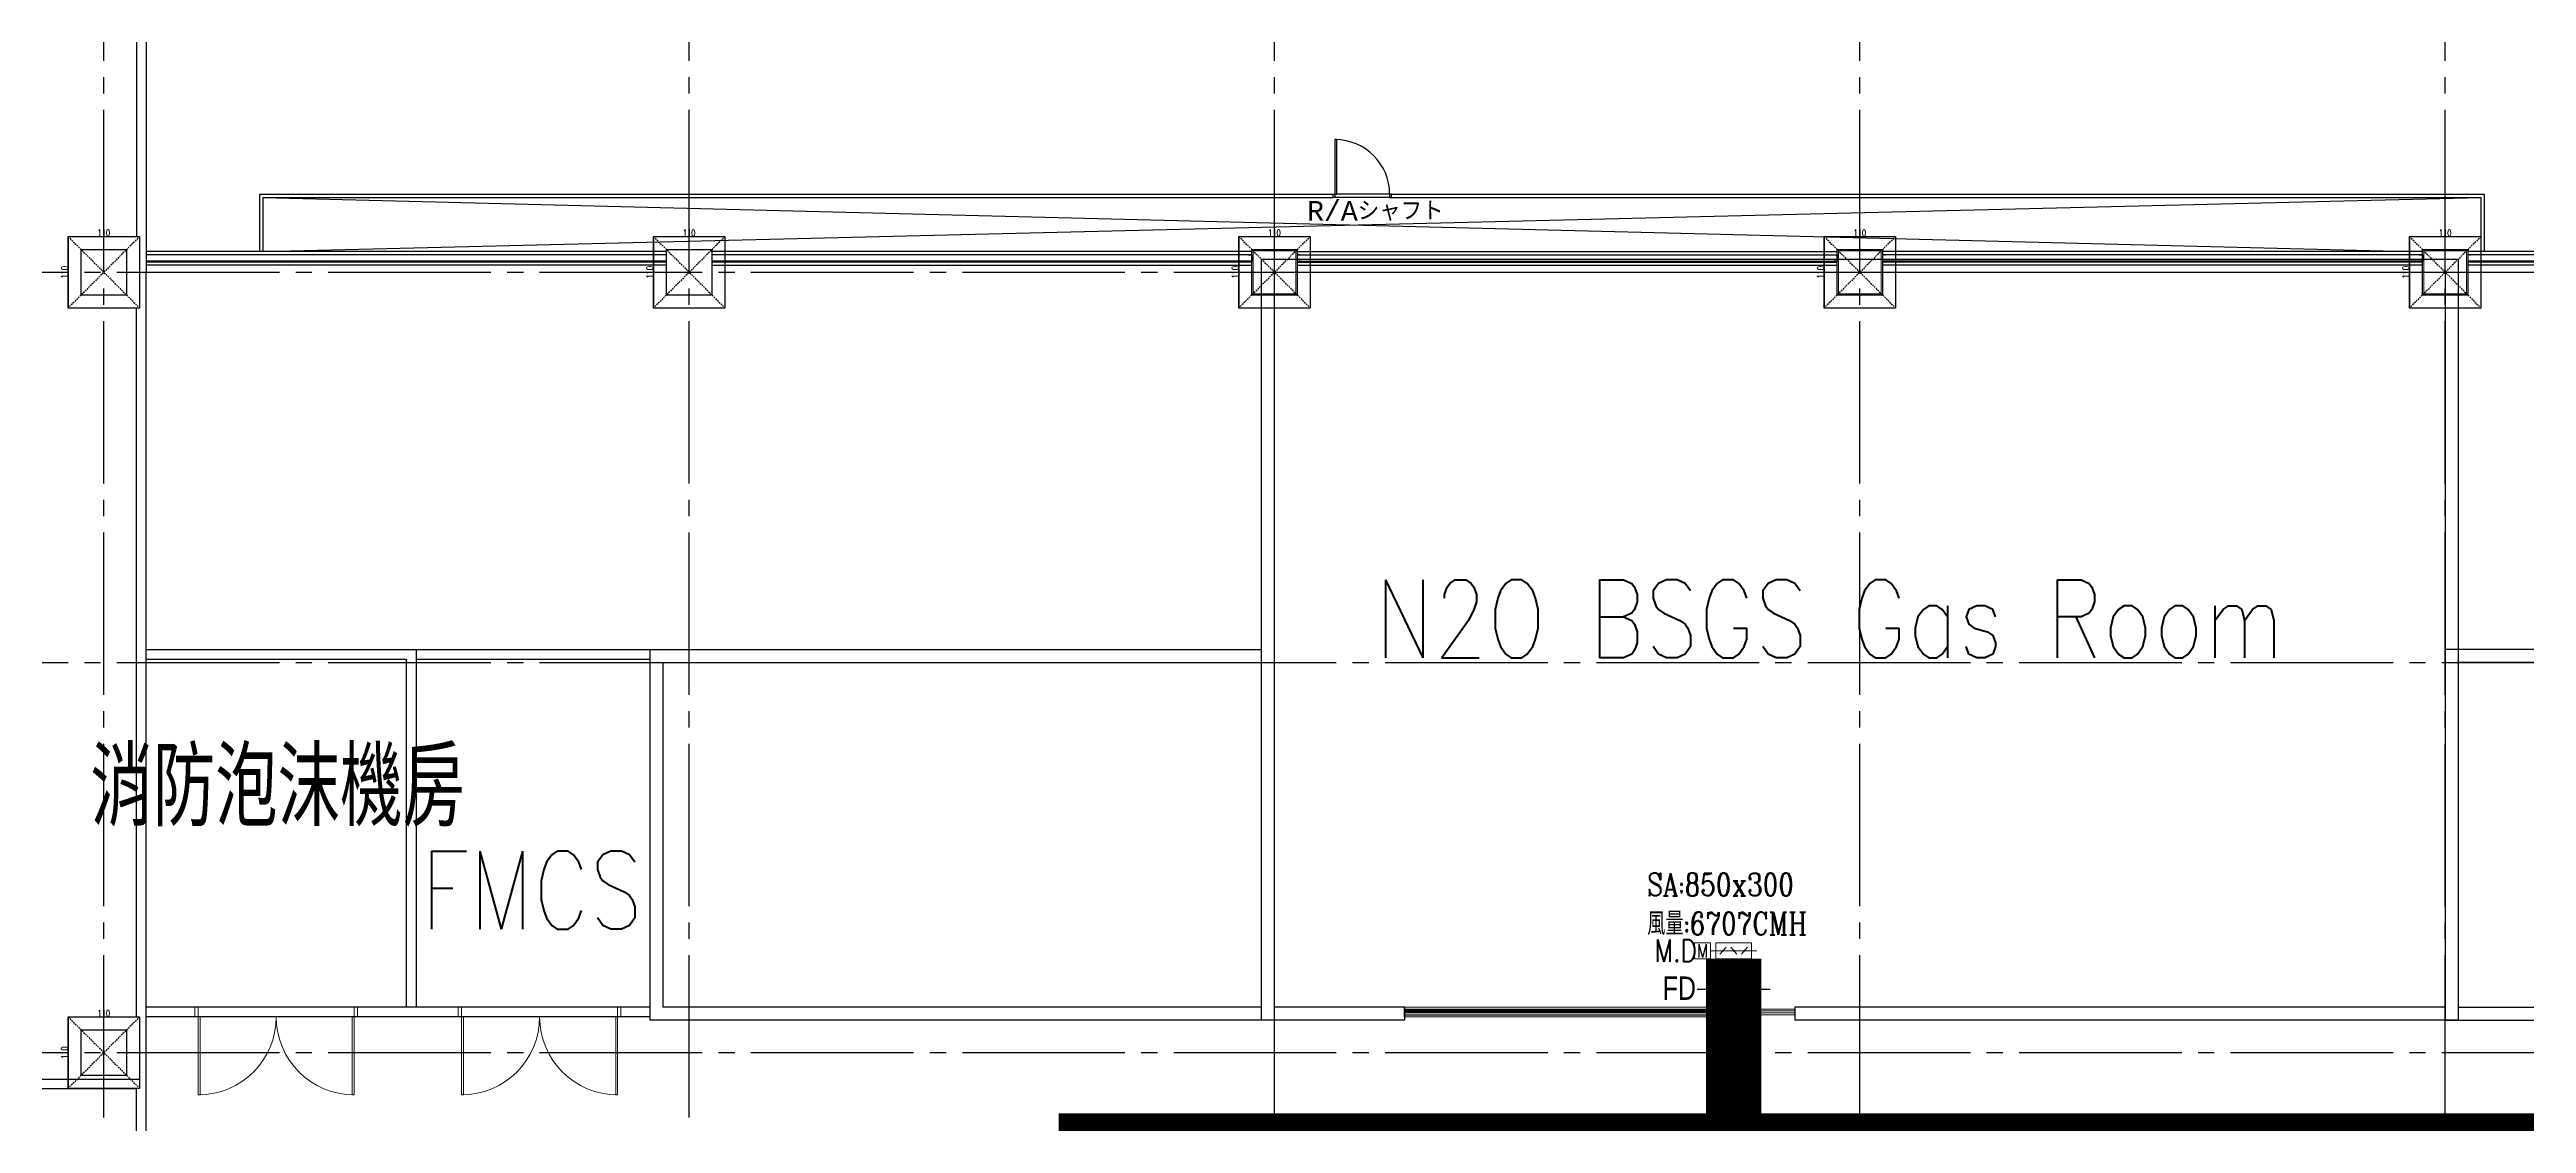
# Model space of a CAD drawing. Extents: x -18489 to 195597, y -1599 to 112111.
# Drawn here: x 1776 to 5585, y 13841 to 15492 of the extents above; entities that cross this region are included whole.
import ezdxf
from ezdxf.enums import TextEntityAlignment as Align

# ---------------------------------------------------------------- set-up
doc = ezdxf.new("R2010")
doc.units = 0
doc.header["$LTSCALE"] = 100
for name, pattern in [('X-N-FAB-L10$0$COL-CEN-LIN', [3.25, 2.5, -0.25, 0.25, -0.25]), ('X-N-FAB-L10$0$Demolished', [7.14375, 4.7625, -2.38125]), ('X-N-FAB-L10$0$HIDDEN', [0.375, 0.25, -0.125])]:
    doc.linetypes.add(name, pattern=pattern)
for name, color, linetype, lineweight in [('188K-SM-03-F10-MECH-EQ-Y2257103$0$0-AHU-SA', 5, 'Continuous', 0), ('188K-SM-03-F10-MECH-EQ-Y2257103$0$M-HVAC-CMDUCT', 7, 'Continuous', 0), ('X-N-FAB-L10$0$3', 8, 'Continuous', 9), ('X-N-FAB-L10$0$5', 8, 'Continuous', 5), ('X-N-FAB-L10$0$ARC', 8, 'Continuous', 0)]:
    doc.layers.add(name, color=color, linetype=linetype, lineweight=lineweight)
for name, color, linetype in [('188K-SM-03-F10-MECH-EQ-Y2257103$0$07.AC_2(風管)$0$AC_05_風管_TXT', 2, 'Continuous'), ('188K-SM-03-F10-MECH-EQ-Y2257103$0$07.AC_2(風管)$0$AC_05_風管_風路閥件', 7, 'Continuous'), ('188K-SM-03-F10-MECH-EQ-Y2257103$0$M-DETL-03', 3, 'Continuous'), ('188K-SM-03-F10-MECH-EQ-Y2257103$0$WALL-庫板牆', 6, 'Continuous'), ('X-N-FAB-L10$0$0-可燃氣體房', 8, 'Continuous'), ('X-N-FAB-L10$0$0-控制室', 8, 'Continuous'), ('X-N-FAB-L10$0$08', 8, 'Continuous'), ('X-N-FAB-L10$0$188K新增範圍', 8, 'Continuous'), ('X-N-FAB-L10$0$200K新增範圍', 8, 'Continuous'), ('X-N-FAB-L10$0$A-WALL-IN', 8, 'Continuous'), ('X-N-FAB-L10$0$BEAM', 8, 'Continuous'), ('X-N-FAB-L10$0$BLOCK', 8, 'Continuous'), ('X-N-FAB-L10$0$CCL', 8, 'X-N-FAB-L10$0$COL-CEN-LIN'), ('X-N-FAB-L10$0$COL', 8, 'Continuous'), ('X-N-FAB-L10$0$COL-S', 8, 'Continuous'), ('X-N-FAB-L10$0$DOOR', 8, 'Continuous'), ('X-N-FAB-L10$0$TXT-CODE', 8, 'Continuous'), ('X-N-FAB-L10$0$WALL-P', 8, 'Continuous')]:
    doc.layers.add(name, color=color, linetype=linetype)
doc.styles.add('188K-SM-03-F10-MECH-EQ-Y2257103$0$07.AC_2(風管)$0$CHINA2', font='c2.shx', dxfattribs={"width": 0.8, "bigfont": 'china2.shx'})
doc.styles.add('188K-SM-03-F10-MECH-EQ-Y2257103$0$AA-TXT', font='simplex.shx', dxfattribs={"bigfont": 'china.shx'})
doc.styles.add('188K-SM-03-F10-MECH-EQ-Y2257103$0$STDTEXT', font='complex.shx', dxfattribs={"bigfont": 'chineset.shx'})
doc.styles.add('X-N-FAB-L10$0$ATS', font='monotxt.shx', dxfattribs={"bigfont": 'BIGFONT.shx'})
doc.styles.add('X-N-FAB-L10$0$CHINA', font='simplex.shx', dxfattribs={"width": 0.75, "bigfont": 'chineset.shx'})
doc.styles.add('X-N-FAB-L10$0$DIM', font='simplex.shx', dxfattribs={"width": 0.67, "bigfont": 'chineset.shx'})
doc.dimstyles.new('X-N-FAB-L10$0$JJP_005_defpoint', dxfattribs={"dimtxt": 20, "dimasz": 0.5, "dimexe": 0.5, "dimexo": 0.5, "dimgap": 0.5, "dimtad": 1, "dimdsep": 46, "dimtxsty": 'X-N-FAB-L10$0$DIM', "dimblk": 'X-N-FAB-L10$0$_None', "dimcen": 10, "dimclrd": 256, "dimclre": 256, "dimclrt": 256, "dimadec": 0, "dimazin": 0, "dimtfac": 1, "dimtix": 1, "dimtmove": 2, "dimatfit": 3, "dimldrblk": 'X-N-FAB-L10$0$_None', "dimfxl": 0.5, "dimtolj": 1, "dimtzin": 0, "dimarcsym": 0})

# ---------------------------------------------------------------- blocks, each defined once
blk = doc.blocks.new('188K-SM-03-F10-MECH-EQ-Y2257103$0$A$Cba7f5b46')
at = {"layer": '188K-SM-03-F10-MECH-EQ-Y2257103$0$M-HVAC-CMDUCT', "color": 3}
for p, q in [((-2.6, 0.05), (2.6, 0.05)), ((-2.6, 0.05), (-2.6, -0.85)), ((2, 0.95), (-2, 0.95)), ((-2, 0.95), (-2, -0.85)), ((-0.86, 0.45), (-1.54, -0.35)), ((0.34, -0.35), (-0.34, 0.45)), ((1.54, 0.45), (0.86, -0.35)), ((2, -0.85), (2, 0.95)), ((-2, -0.85), (2, -0.85))]:
    blk.add_line(p, q, dxfattribs=at)
blk.add_lwpolyline([(-4.4, 0.95), (-2.6, 0.95), (-2.6, -0.85), (-4.4, -0.85)], close=True, dxfattribs=at)
for points in [[(-1.2, 0.1, 1), (-1.2, 0, 1)], [(0, 0.1, 1), (0, 0, 1)], [(1.2, 0.1, 1), (1.2, 0, 1)]]:
    blk.add_lwpolyline(points, format="xyb", close=True, dxfattribs=at)
at = {"layer": '188K-SM-03-F10-MECH-EQ-Y2257103$0$M-HVAC-CMDUCT', "color": 3, "style": '188K-SM-03-F10-MECH-EQ-Y2257103$0$AA-TXT', "width": 0.8}
for s, height, p in [('M.D', 2.5, (-6.5, 0.05)), ('M', 1.5, (-3.5, 0.05))]:
    blk.add_text(s, height=height, dxfattribs=at).set_placement(p, align=Align.MIDDLE_CENTER)
blk = doc.blocks.new('188K-SM-03-F10-MECH-EQ-Y2257103$0$07.AC_2(風管)$0$AC_FD_防火風門')
at = {"color": 2}
for p, q in [((0, 75.4), (0, 18.9)), ((-18.9, 50.3), (-18.9, -50.3)), ((0, 18.9), (-18.9, 0)), ((18.9, 0), (0, 18.9)), ((18.9, 50.3), (18.9, -50.3)), ((-18.9, 0), (0, -18.9)), ((0, -18.9), (18.9, 0)), ((0, -18.9), (0, -75.4))]:
    blk.add_line(p, q, dxfattribs=at)
blk.add_solid([(0, 18.9), (-18.9, 0), (18.9, 0), (0, -18.9)], dxfattribs=at)
blk = doc.blocks.new('188K-SM-03-F10-MECH-EQ-Y2257103')
at = {"layer": '188K-SM-03-F10-MECH-EQ-Y2257103$0$0-AHU-SA'}
for points, const_width in [([(18342.7, 14999.2), (18342.7, 13716.7), (3328.2, 13716.7)], 280), ([(4366.1, 13706), (4366.1, 14094.3)], 85)]:
    blk.add_lwpolyline(points, dxfattribs=dict(at, const_width=const_width))
at = {"layer": '188K-SM-03-F10-MECH-EQ-Y2257103$0$07.AC_2(風管)$0$AC_05_風管_風路閥件', "xscale": 0.7426000859316879, "yscale": 0.7426000859316879, "zscale": 0.7426000859316879, "rotation": 90}
blk.add_blockref('188K-SM-03-F10-MECH-EQ-Y2257103$0$07.AC_2(風管)$0$AC_FD_防火風門', (4366.1, 14047.4), dxfattribs=at)
at = {"layer": '188K-SM-03-F10-MECH-EQ-Y2257103$0$WALL-庫板牆', "xscale": 13.75, "yscale": 13.75, "zscale": 13.75}
blk.add_blockref('188K-SM-03-F10-MECH-EQ-Y2257103$0$A$Cba7f5b46', (4366.1, 14106), dxfattribs=at)
at = {"layer": '188K-SM-03-F10-MECH-EQ-Y2257103$0$07.AC_2(風管)$0$AC_05_風管_TXT', "style": '188K-SM-03-F10-MECH-EQ-Y2257103$0$07.AC_2(風管)$0$CHINA2', "width": 0.8}
blk.add_text('FD', height=36, dxfattribs=at).set_placement((4256.7, 14049.1, 0), align=Align.MIDDLE_LEFT)
at = {"layer": '188K-SM-03-F10-MECH-EQ-Y2257103$0$M-DETL-03', "color": 1, "style": '188K-SM-03-F10-MECH-EQ-Y2257103$0$STDTEXT', "width": 0.8}
for s, p in [('SA:850x300', (4233, 14190.9)), ('風量:6707CMH', (4233, 14130.9))]:
    blk.add_text(s, height=35, dxfattribs=at).set_placement(p)
blk = doc.blocks.new('*D2397')
at = {"layer": 'DefPoints', "lineweight": -2, "transparency": 16777216}
blk.add_line((0, 0), (110, 0), dxfattribs=at)
at = {"layer": 'DefPoints', "color": 0, "transparency": 16777216}
for p in [(0, 0), (110, 0), (110, 0)]:
    blk.add_point(p, dxfattribs=at)
at = {"layer": 'DefPoints', "transparency": 16777216, "insert": (55, 5.5), "char_height": 10, "attachment_point": 5, "style": 'X-N-FAB-L10$0$DIM'}
blk.add_mtext('\\A1;110', dxfattribs=at)
blk = doc.blocks.new('X-N-FAB-L10$0$_None')
blk = doc.blocks.new('*D2398')
at = {"layer": 'DefPoints', "lineweight": -2, "transparency": 16777216}
blk.add_line((0, 0), (0, -110), dxfattribs=at)
at = {"layer": 'DefPoints', "color": 0, "transparency": 16777216}
for p in [(0, 0), (0, -110), (0, -110)]:
    blk.add_point(p, dxfattribs=at)
at = {"layer": 'DefPoints', "transparency": 16777216, "insert": (-5.5, -55), "char_height": 10, "attachment_point": 5, "rotation": 90, "style": 'X-N-FAB-L10$0$DIM'}
blk.add_mtext('\\A1;110', dxfattribs=at)
blk = doc.blocks.new('X-N-FAB-L10$0$A$Cf42b12f3')
at = {"layer": 'X-N-FAB-L10$0$DOOR', "lineweight": 0}
for p, q in [((0, 120), (0, 135)), ((0, 135), (5, 135)), ((5, 120), (0, 120)), ((5, 135), (5, 120)), ((5, 0), (5, 120)), ((5, 120), (8, 120)), ((8, 120), (8, 0)), ((242, 120), (242, 0)), ((245, 120), (242, 120)), ((250, 135), (245, 135)), ((245, 135), (245, 120)), ((245, 0), (245, 120)), ((245, 120), (250, 120)), ((250, 120), (250, 135)), ((8, 0), (5, 0)), ((242, 0), (245, 0))]:
    blk.add_line(p, q, dxfattribs=at)
for centre, start, end in [((5, 120), 270, 0), ((245, 120), 180, 270)]:
    blk.add_arc(centre, 120, start, end, dxfattribs=at)
blk = doc.blocks.new('X-N-FAB-L10$0$萬用門(22改)-REVISED[26]_1')
at = {"layer": 'X-N-FAB-L10$0$DOOR', "color": 4, "lineweight": 0}
for p, q in [((1368.5, 6015), (1368.5, 6020)), ((1368.5, 6020), (1383.5, 6020)), ((1383.5, 6020), (1383.5, 6015)), ((1383.5, 6015), (1368.5, 6015)), ((1383.5, 6015), (1528.5, 6015)), ((1383.5, 6012), (1383.5, 6015)), ((1528.5, 6012), (1383.5, 6012)), ((1528.5, 6015), (1528.5, 6012)), ((1368.5, 5720), (1368.5, 5725)), ((1368.5, 5725), (1383.5, 5725)), ((1383.5, 5720), (1368.5, 5720)), ((1383.5, 5728), (1528.5, 5728)), ((1383.5, 5725), (1383.5, 5728)), ((1528.5, 5725), (1383.5, 5725)), ((1383.5, 5725), (1383.5, 5720)), ((1528.5, 5728), (1528.5, 5725))]:
    blk.add_line(p, q, dxfattribs=at)
for centre, start, end in [((1383.5, 6015), 270, 0), ((1383.5, 5725), 0, 90)]:
    blk.add_arc(centre, 145, start, end, dxfattribs=at)
blk = doc.blocks.new('X-N-FAB-L10$0$A$C59bd90fa')
at = {"layer": 'X-N-FAB-L10$0$3'}
for p, q in [((-785.8, 136.4), (-785.6, 136.6)), ((-778.8, 129.4), (-785.8, 136.4)), ((-785.6, 136.6), (-778.8, 129.8)), ((-779.4, 127), (-778.6, 127.7)), ((-779.1, 130.5), (-778.1, 131.5)), ((-778.6, 130), (-779.1, 130.5)), ((-778.8, 129.8), (-778.6, 130)), ((-778.4, 129.8), (-778.8, 129.4)), ((-778.7, 127.8), (-777.7, 128.8)), ((-778.6, 127.7), (-778.7, 127.8)), ((-778.3, 129.7), (-778.4, 129.8)), ((-778.4, 129.4), (-778, 129.7)), ((-777.7, 128.8), (-778.4, 129.4)), ((-778.1, 129.8), (-778.3, 129.7)), ((-778.1, 131.5), (-777.6, 131)), ((-778, 129.7), (-778.1, 129.8)), ((-777.6, 131), (-774.7, 133.9)), ((-774.5, 133.7), (-777.4, 130.8)), ((-777.4, 130.8), (-777.3, 130.7)), ((-777.3, 130.7), (-777.4, 130.6)), ((-777.4, 130.6), (-777.3, 130.5)), ((-777.3, 130.5), (-777, 130.8)), ((-777, 130.8), (-776.4, 130.2)), ((-776.4, 130.2), (-776.3, 130.3)), ((-776.3, 130.3), (-776.1, 130.3)), ((-776.1, 130.3), (-775.1, 131.3)), ((-775.1, 131.3), (-774.9, 131.2)), ((-774.9, 131.2), (-767.9, 138.3)), ((-774.2, 128.2), (-774.9, 127.4)), ((-774.7, 133.9), (-774.5, 133.7)), ((-773.1, 129.4), (-774.2, 128.4)), ((-774.2, 128.4), (-774.2, 128.2)), ((-769, 133.7), (-773.2, 129.5)), ((-773.2, 129.5), (-773.1, 129.4)), ((-767.7, 124.8), (-767.3, 125.2)), ((-795, 96.7), (-786.8, 104.8)), ((-784.5, 102.5), (-792.6, 94.3))]:
    blk.add_line(p, q, dxfattribs=at)
at = {"layer": 'X-N-FAB-L10$0$3', "lineweight": 5}
for p, q in [((-777.4, 115.1), (-781, 111.5)), ((-779, 127.4), (-778.8, 127.1)), ((-777.6, 131), (-778.6, 130)), ((-778.6, 127.7), (-778.1, 127.2)), ((-778.4, 129.8), (-777.4, 130.8)), ((-777.4, 130.6), (-778.1, 129.8)), ((-777.3, 130.5), (-778, 129.7)), ((-776.4, 130.2), (-777.7, 128.8)), ((-777.1, 115.1), (-777.4, 115.1)), ((-775.8, 116.4), (-777.1, 115.1)), ((-777.1, 115.1), (-775.6, 113.7)), ((-774.2, 128.2), (-776.3, 130.3)), ((-774.2, 128.4), (-776.1, 130.3)), ((-775.7, 116.4), (-775.8, 116.4)), ((-774.3, 115), (-775.7, 116.4)), ((-761.8, 129.9), (-775.4, 116.2)), ((-774.9, 131.2), (-767.9, 138.3)), ((-773.2, 129.5), (-774.9, 131.2)), ((-774.3, 115), (-772.9, 113.6)), ((-773.2, 129.5), (-766.2, 136.5)), ((-759.4, 127.5), (-773.1, 113.8)), ((-767.3, 125.2), (-762.5, 130)), ((-761.3, 133.3), (-764.5, 136.5)), ((-764.1, 122), (-759.3, 126.8)), ((-759.6, 135), (-762.9, 138.3)), ((-762.4, 130.7), (-762.8, 130.3)), ((-762.8, 130.3), (-762.1, 129.6)), ((-762, 130.4), (-762.4, 130.7)), ((-761.5, 130.9), (-762.2, 130.3)), ((-762.2, 130.3), (-760.6, 128.7)), ((-760.5, 132.2), (-762.1, 130.5)), ((-761.6, 133.1), (-759.4, 135.3)), ((-761.2, 132.6), (-761.6, 133.1)), ((-761.5, 130.9), (-760, 129.3)), ((-761.3, 130.7), (-760.5, 131.6)), ((-758.9, 134.9), (-761.2, 132.6)), ((-761, 132.8), (-760.4, 132.2)), ((-759, 127.1), (-760.6, 128.7)), ((-758.4, 127.8), (-760, 129.3)), ((-759, 126.5), (-759.7, 127.2)), ((-759.4, 135.3), (-758.9, 134.9)), ((-759.1, 134.7), (-758.5, 134.1)), ((-758.4, 127.8), (-759, 127.1)), ((-758.6, 126.9), (-759, 126.5)), ((-758.9, 127.3), (-758.6, 126.9)), ((-757.1, 128.8), (-758.8, 127.2)), ((-758.6, 128), (-757.7, 128.8)), ((-756.8, 135.9), (-758.5, 134.2)), ((-756.8, 135.9), (-758.5, 134.2)), ((-756.5, 128.3), (-757.1, 128.9)), ((-756.6, 136.6), (-757, 136.1)), ((-757, 136.1), (-755.1, 134.2)), ((-754.4, 130.4), (-756.7, 128.1)), ((-756.7, 128.1), (-756.2, 127.7)), ((-756.6, 136.6), (-754.7, 134.6)), ((-756.2, 127.7), (-754, 129.9)), ((-756, 136.2), (-756.1, 136.1)), ((-756, 136.2), (-754.5, 134.8)), ((-756, 127.9), (-755.8, 127.8)), ((-755.8, 127.8), (-754.1, 129.5)), ((-755.1, 127.6), (-755.6, 128.1)), ((-754.5, 136.6), (-755.4, 135.7)), ((-754.6, 130.2), (-755.2, 130.8)), ((-753.2, 132.3), (-755.1, 134.2)), ((-753.4, 132.5), (-755.1, 130.8)), ((-753.4, 132.5), (-755.1, 130.8)), ((-753.9, 128.8), (-755.1, 127.6)), ((-755.1, 127.6), (-754.6, 127.7)), ((-752.7, 132.7), (-754.7, 134.6)), ((-754.6, 127.7), (-754, 128.3)), ((-753.6, 135.7), (-754.5, 136.6)), ((-753.1, 133.3), (-754.5, 134.8)), ((-754, 129.9), (-754.4, 130.4)), ((-753.9, 128.8), (-754.4, 129.3)), ((-754.1, 129.5), (-754.3, 129.7)), ((-754, 128.3), (-753.9, 128.8)), ((-753.6, 135.7), (-752.7, 134.8)), ((-752.7, 134.8), (-753.6, 133.9)), ((-753.1, 133.3), (-753.2, 133.2)), ((-752.7, 132.7), (-753.2, 132.3)), ((-801.7, 90.3), (-804.4, 87.6)), ((-801.7, 90.3), (-800.4, 88.9)), ((-799, 87.6), (-801.7, 84.9)), ((-794.9, 96.7), (-801.6, 90.1)), ((-799, 87.6), (-800.4, 88.9)), ((-792.6, 94.3), (-799.2, 87.7)), ((-786.8, 104.8), (-781.5, 110.2)), ((-784.5, 102.5), (-779.1, 107.8)), ((-780.9, 111.4), (-781.8, 110.5)), ((-780.3, 109), (-781.8, 110.5)), ((-779.4, 109.9), (-781, 111.5)), ((-780.3, 109), (-778.8, 107.5)), ((-779.4, 109.9), (-777.8, 108.3)), ((-777.9, 108.4), (-778.8, 107.5)), ((-774.2, 111.9), (-777.8, 108.3)), ((-774.2, 112.2), (-775.6, 113.7)), ((-772.9, 113.5), (-774.2, 112.2)), ((-774.2, 112.2), (-774.2, 111.9)), ((-772.9, 113.6), (-772.9, 113.5))]:
    blk.add_line(p, q, dxfattribs=at)
at = {"layer": 'X-N-FAB-L10$0$3'}
blk.add_lwpolyline([(-742.9, 146.9), (-833.2, 146.9), (-833.2, 46.9), (-742.9, 46.9)], close=True, dxfattribs=at)
for centre, radius, start, end in [((-775.8, 113.5), 14, 94.5852, 218.1345), ((-775.8, 113.5), 14, 231.8655, 35.5101), ((-775.8, 113.5), 14, 86.3473, 104.7808), ((-775.8, 113.5), 14, 54.4899, 94.5852), ((-757.8, 131.5), 11.4, 168.6562, 213.3738), ((-757.8, 131.5), 11.4, 236.6262, 137.4703), ((-803.1, 86.2), 13.2, 52.2466, 37.7534)]:
    blk.add_arc(centre, radius, start, end, dxfattribs=at)
at = {"layer": 'X-N-FAB-L10$0$3', "lineweight": 5}
for centre, radius, start, end in [((-775.9, 113.4), 4.03, 69.4946, 190.3151), ((-775.9, 113.4), 3.78, 71.1903, 187.7154), ((-775.8, 113.5), 14, 86.3473, 104.7808), ((-775.9, 113.4), 4.03, 259.6849, 20.5054), ((-775.9, 113.4), 3.78, 262.2846, 18.8097), ((-765.4, 135.8), 3.51, 45, 135), ((-775.8, 113.5), 14, 51.8655, 54.4899), ((-765.4, 135.7), 1.19, 45, 135), ((-757.8, 131.5), 2.67, 45, 225), ((-757.8, 131.5), 2.74, 45, 179.9004), ((-757.8, 131.5), 2.67, 225, 45), ((-757.8, 131.5), 2.74, 270.0996, 45), ((-803.1, 86.2), 3.66, 76.3659, 225), ((-803.1, 86.2), 3.66, 225, 13.6341), ((-803.1, 86.2), 2.39, 97.8534, 225), ((-803.1, 86.2), 2.25, 102.7358, 225), ((-803.1, 86.2), 1.9, 135, 225), ((-803.1, 86.2), 2.39, 225, 352.1466), ((-803.1, 86.2), 2.25, 225, 347.2642), ((-803.1, 86.2), 1.9, 225, 315)]:
    blk.add_arc(centre, radius, start, end, dxfattribs=at)
at = {"layer": 'X-N-FAB-L10$0$3', "linetype": 'X-N-FAB-L10$0$Demolished', "lineweight": 5}
blk.add_arc((-765.4, 135.8), 3.51, 103.9102, 135, dxfattribs=at)
at = {"layer": 'X-N-FAB-L10$0$5'}
for p, q in [((800, 2467), (200, 2467)), ((800, 2464), (200, 2464)), ((800, 2461), (200, 2461)), ((800, 2458), (200, 2458))]:
    blk.add_line(p, q, dxfattribs=at)
at = {"layer": 'X-N-FAB-L10$0$WALL-P'}
for p, q in [((200, 2470), (200, 2450)), ((800, 2470), (800, 2450)), ((-1735, 1835), (-1735, 35)), ((-660, 1835), (-1735, 1835)), ((0, 35), (0, 635)), ((20, 15), (20, 635)), ((-1755, 15), (20, 15)), ((-1735, 35), (0, 35))]:
    blk.add_line(p, q, dxfattribs=at)
for points in [[(200, 2450), (-20, 2450), (-20, 3620), (1820, 3620), (1820, 2450), (800, 2450)], [(200, 2470), (0, 2470), (0, 3600), (1800, 3600), (1800, 2470), (800, 2470)], [(-660, 1835), (-660, 635), (20, 635), (20, 1855), (-1755, 1855), (-1755, 15)]]:
    blk.add_lwpolyline(points, dxfattribs=at)
blk.add_lwpolyline([(-640, 1835), (-640, 655), (0, 655), (0, 1835)], close=True, dxfattribs=at)
at = {"layer": 'X-N-FAB-L10$0$0-可燃氣體房', "xscale": -1, "rotation": 270}
blk.add_blockref('X-N-FAB-L10$0$萬用門(22改)-REVISED[26]_1', (-7077.5, 462.7), dxfattribs=at)
at = {"layer": 'X-N-FAB-L10$0$0-控制室', "ltscale": 80, "xscale": -1, "rotation": 270}
blk.add_blockref('X-N-FAB-L10$0$萬用門(22改)-REVISED[26]_1', (-6170, 466.5), dxfattribs=at)
blk = doc.blocks.new('X-N-FAB-L10$0$A$C969652c4')
at = {"layer": 'X-N-FAB-L10$0$A-WALL-IN'}
for points in [[(1735, 2625), (795, 2625), (795, 3195), (1735, 3195)], [(1735, 2645), (815, 2645), (815, 3175), (1735, 3175)]]:
    blk.add_lwpolyline(points, dxfattribs=at)
for points in [[(3555, 2625), (5355, 2625), (5355, 3195), (3555, 3195)], [(3575, 2645), (5335, 2645), (5335, 3175), (3575, 3175)]]:
    blk.add_lwpolyline(points, close=True, dxfattribs=at)
at = {"layer": 'X-N-FAB-L10$0$DOOR', "lineweight": 0}
for p, q in [((2454.2, 2641.5), (1954.2, 2641.5)), ((2454.2, 2640), (1954.2, 2640)), ((2454.2, 2638.2), (1954.2, 2638.2)), ((2454.2, 2636.8), (1954.2, 2636.8)), ((2454.2, 2632.8), (1954.2, 2632.8))]:
    blk.add_line(p, q, dxfattribs=at)
blk.add_lwpolyline([(1954.2, 2645), (2454.2, 2645), (2454.2, 2630), (1954.2, 2630)], close=True, dxfattribs=at)
at = {"layer": 'X-N-FAB-L10$0$200K新增範圍'}
for name, p in [('X-N-FAB-L10$0$A$C59bd90fa', (1755, 175)), ('X-N-FAB-L10$0$A$Cf42b12f3', (95, 2510)), ('X-N-FAB-L10$0$A$Cf42b12f3', (500, 2510))]:
    blk.add_blockref(name, p, dxfattribs=at)
blk = doc.blocks.new('*D2803')
at = {"layer": 'DefPoints', "lineweight": -2, "transparency": 16777216}
blk.add_line((1805, 15205), (1915, 15205), dxfattribs=at)
at = {"layer": 'DefPoints', "color": 0, "transparency": 16777216}
for p in [(1805, 15205), (1915, 15205), (1915, 15205)]:
    blk.add_point(p, dxfattribs=at)
at = {"layer": 'DefPoints', "transparency": 16777216, "insert": (1860, 15210.5), "char_height": 10, "attachment_point": 5, "style": 'X-N-FAB-L10$0$DIM'}
blk.add_mtext('\\A1;110', dxfattribs=at)
blk = doc.blocks.new('*D2804')
at = {"layer": 'DefPoints', "lineweight": -2, "transparency": 16777216}
blk.add_line((1805, 15205), (1805, 15095), dxfattribs=at)
at = {"layer": 'DefPoints', "color": 0, "transparency": 16777216}
for p in [(1805, 15205), (1805, 15095), (1805, 15095)]:
    blk.add_point(p, dxfattribs=at)
at = {"layer": 'DefPoints', "transparency": 16777216, "insert": (1799.5, 15150), "char_height": 10, "attachment_point": 5, "rotation": 90, "style": 'X-N-FAB-L10$0$DIM'}
blk.add_mtext('\\A1;110', dxfattribs=at)
blk = doc.blocks.new('*D2809')
at = {"layer": 'DefPoints', "lineweight": -2, "transparency": 16777216}
blk.add_line((2705, 15205), (2815, 15205), dxfattribs=at)
at = {"layer": 'DefPoints', "color": 0, "transparency": 16777216}
for p in [(2705, 15205), (2815, 15205), (2815, 15205)]:
    blk.add_point(p, dxfattribs=at)
at = {"layer": 'DefPoints', "transparency": 16777216, "insert": (2760, 15210.5), "char_height": 10, "attachment_point": 5, "style": 'X-N-FAB-L10$0$DIM'}
blk.add_mtext('\\A1;110', dxfattribs=at)
blk = doc.blocks.new('*D2810')
at = {"layer": 'DefPoints', "lineweight": -2, "transparency": 16777216}
blk.add_line((2705, 15205), (2705, 15095), dxfattribs=at)
at = {"layer": 'DefPoints', "color": 0, "transparency": 16777216}
for p in [(2705, 15205), (2705, 15095), (2705, 15095)]:
    blk.add_point(p, dxfattribs=at)
at = {"layer": 'DefPoints', "transparency": 16777216, "insert": (2699.5, 15150), "char_height": 10, "attachment_point": 5, "rotation": 90, "style": 'X-N-FAB-L10$0$DIM'}
blk.add_mtext('\\A1;110', dxfattribs=at)
blk = doc.blocks.new('*D2811')
at = {"layer": 'DefPoints', "lineweight": -2, "transparency": 16777216}
blk.add_line((3605, 15205), (3715, 15205), dxfattribs=at)
at = {"layer": 'DefPoints', "color": 0, "transparency": 16777216}
for p in [(3605, 15205), (3715, 15205), (3715, 15205)]:
    blk.add_point(p, dxfattribs=at)
at = {"layer": 'DefPoints', "transparency": 16777216, "insert": (3660, 15210.5), "char_height": 10, "attachment_point": 5, "style": 'X-N-FAB-L10$0$DIM'}
blk.add_mtext('\\A1;110', dxfattribs=at)
blk = doc.blocks.new('*D2812')
at = {"layer": 'DefPoints', "lineweight": -2, "transparency": 16777216}
blk.add_line((3605, 15205), (3605, 15095), dxfattribs=at)
at = {"layer": 'DefPoints', "color": 0, "transparency": 16777216}
for p in [(3605, 15205), (3605, 15095), (3605, 15095)]:
    blk.add_point(p, dxfattribs=at)
at = {"layer": 'DefPoints', "transparency": 16777216, "insert": (3599.5, 15150), "char_height": 10, "attachment_point": 5, "rotation": 90, "style": 'X-N-FAB-L10$0$DIM'}
blk.add_mtext('\\A1;110', dxfattribs=at)
blk = doc.blocks.new('*U2396')
at = {"layer": 'DefPoints', "linetype": 'X-N-FAB-L10$0$HIDDEN', "ltscale": 0.1}
for p, q in [((110, 0), (0, -110)), ((0, 0), (110, -110))]:
    blk.add_line(p, q, dxfattribs=at)
at = {"layer": 'X-N-FAB-L10$0$COL', "ltscale": 0.1}
blk.add_lwpolyline([(0, 0), (110, 0), (110, -110), (0, -110)], close=True, dxfattribs=at)
at = {"layer": 'DefPoints'}
dim = blk.add_linear_dim(base=(0, -110), p1=(0, 0), p2=(0, -110), angle=90, dimstyle='X-N-FAB-L10$0$JJP_005_defpoint', override={"dimtxt": 10}, dxfattribs=at)
dim.commit()
dim.dimension.update_dxf_attribs({"geometry": '*D2398', "text_midpoint": (-5.5, -55)})
dim = blk.add_linear_dim(base=(110, 0), p1=(0, 0), p2=(110, 0), dimstyle='X-N-FAB-L10$0$JJP_005_defpoint', override={"dimtxt": 10}, dxfattribs=at)
dim.commit()
dim.dimension.update_dxf_attribs({"geometry": '*D2397', "text_midpoint": (55, 5.5)})
blk = doc.blocks.new('X-N-FAB-L10$0$A$C467ba2ca')
at = {"layer": 'X-N-FAB-L10$0$CCL'}
for p, q in [((-25150, 0), (-25150, 9160)), ((-24250, 0), (-24250, 9160)), ((-23350, 0), (-23350, 9160)), ((-22450, 0), (-22450, 9160)), ((-21550, 0), (-21550, 9160)), ((-27730, 4550), (360, 4550)), ((-27730, 3950), (360, 3950)), ((-27730, 3350), (360, 3350))]:
    blk.add_line(p, q, dxfattribs=at)
at = {"layer": 'X-N-FAB-L10$0$COL-S'}
for points in [[(-25185, 4585), (-25115, 4585), (-25115, 4515), (-25185, 4515)], [(-24285, 4585), (-24215, 4585), (-24215, 4515), (-24285, 4515)], [(-23385, 4585), (-23315, 4585), (-23315, 4515), (-23385, 4515)], [(-22485, 4585), (-22415, 4585), (-22415, 4515), (-22485, 4515)], [(-21585, 4585), (-21515, 4585), (-21515, 4515), (-21585, 4515)], [(-25185, 3385), (-25115, 3385), (-25115, 3315), (-25185, 3315)]]:
    blk.add_lwpolyline(points, close=True, dxfattribs=at)
at = {"layer": 'X-N-FAB-L10$0$BEAM'}
for p in [(-25205, 4605), (-24305, 4605), (-23405, 4605), (-22505, 4605), (-21605, 4605), (-25205, 3405)]:
    blk.add_blockref('*U2396', p, dxfattribs=at)
blk = doc.blocks.new('X-N-FAB-L10')
at = {"layer": 'DefPoints', "color": 8, "linetype": 'X-N-FAB-L10$0$HIDDEN', "ltscale": 0.1}
for p, q in [((1915, 15205), (1805, 15095)), ((1805, 15205), (1915, 15095)), ((2815, 15205), (2705, 15095)), ((2705, 15205), (2815, 15095)), ((3715, 15205), (3605, 15095)), ((3605, 15205), (3715, 15095))]:
    blk.add_line(p, q, dxfattribs=at)
at = {"layer": 'X-N-FAB-L10$0$08'}
for p, q in [((2100, 15270), (3750, 15270)), ((2100, 15182), (2100, 15270)), ((2100, 15270), (2100, 15270)), ((2105, 15265), (3750, 15265)), ((2105, 15182), (5515, 15265)), ((2105, 15265), (5405, 15182)), ((2105, 15182), (2105, 15265)), ((3840, 15270), (5520, 15270)), ((3840, 15265), (5515, 15265)), ((5515, 15265), (5515, 15182)), ((5520, 15270), (5520, 15182))]:
    blk.add_line(p, q, dxfattribs=at)
for points in [[(3753, 15270), (3756, 15270), (3756, 15353.946), (3753, 15353.946)], [(3753, 15265), (3750, 15265), (3750, 15270), (3753, 15270)], [(3840, 15270), (3837, 15270), (3837, 15265), (3840, 15265)]]:
    blk.add_lwpolyline(points, close=True, dxfattribs=at)
for points in [[(3837, 15265), (3753, 15265)], [(3837, 15270), (3756, 15270)]]:
    blk.add_lwpolyline(points, dxfattribs=at)
blk.add_arc((3753, 15270), 84, 0, 90, dxfattribs=at)
at = {"layer": 'X-N-FAB-L10$0$188K新增範圍', "color": 8}
for p, q in [((2340, 14570), (2700, 14570)), ((2340, 14555), (2700, 14555)), ((2700, 14020), (1925, 14020)), ((2700, 14005), (1925, 14005))]:
    blk.add_line(p, q, dxfattribs=at)
at = {"layer": 'X-N-FAB-L10$0$A-WALL-IN', "color": 8}
for p, q in [((1925, 14570), (2340, 14570)), ((1925, 14555), (2325, 14555)), ((2325, 14555), (2325, 14020)), ((2340, 14570), (2340, 14020))]:
    blk.add_line(p, q, dxfattribs=at)
at = {"layer": 'X-N-FAB-L10$0$ARC'}
for points in [[(3605, 15095), (3715, 15095), (3715, 15205), (3605, 15205)], [(4505, 15095), (4615, 15095), (4615, 15205), (4505, 15205)], [(5405, 15095), (5515, 15095), (5515, 15205), (5405, 15205)], [(3625, 15115), (3625, 15185), (3695, 15185), (3695, 15115)], [(3627, 15117), (3627, 15183), (3693, 15183), (3693, 15117)], [(4525, 15115), (4525, 15185), (4595, 15185), (4595, 15115)], [(4527, 15117), (4527, 15183), (4593, 15183), (4593, 15117)], [(5425, 15115), (5425, 15185), (5495, 15185), (5495, 15115)], [(5427, 15117), (5427, 15183), (5493, 15183), (5493, 15117)]]:
    blk.add_lwpolyline(points, close=True, dxfattribs=at)
at = {"layer": 'X-N-FAB-L10$0$COL', "color": 8, "ltscale": 0.1}
for points in [[(1805, 15205), (1915, 15205), (1915, 15095), (1805, 15095)], [(2705, 15205), (2815, 15205), (2815, 15095), (2705, 15095)], [(3605, 15205), (3715, 15205), (3715, 15095), (3605, 15095)]]:
    blk.add_lwpolyline(points, close=True, dxfattribs=at)
at = {"layer": 'X-N-FAB-L10$0$COL-S', "color": 8}
for p, q in [((1825, 15185), (1895, 15185)), ((1825, 15115), (1825, 15185)), ((1895, 15185), (1895, 15115)), ((2725, 15185), (2795, 15185)), ((2725, 15115), (2725, 15185)), ((2795, 15185), (2795, 15115)), ((3625, 15185), (3695, 15185)), ((3625, 15115), (3625, 15185)), ((3695, 15185), (3695, 15115)), ((1895, 15115), (1825, 15115)), ((2795, 15115), (2725, 15115)), ((3695, 15115), (3625, 15115))]:
    blk.add_line(p, q, dxfattribs=at)
at = {"layer": 'X-N-FAB-L10$0$COL-S'}
for points in [[(4525, 15185), (4595, 15185), (4595, 15115), (4525, 15115)], [(5425, 15185), (5495, 15185), (5495, 15115), (5425, 15115)]]:
    blk.add_lwpolyline(points, close=True, dxfattribs=at)
at = {"layer": 'X-N-FAB-L10$0$WALL-P'}
for p, q in [((1910, 15785.5), (1910, 15205)), ((1925, 15785.5), (1925, 15150)), ((2725, 15182), (1925, 15182)), ((2725, 15177), (1925, 15177)), ((2725, 15167), (1925, 15167)), ((2725, 15165.75), (1925, 15165.75)), ((2725, 15160.75), (1925, 15160.75)), ((3625, 15182), (2795, 15182)), ((3625, 15177), (2795, 15177)), ((3625, 15167), (2795, 15167)), ((3625, 15165.75), (2795, 15165.75)), ((2795, 15160.75), (3625, 15160.75)), ((3695, 15182), (4525, 15182)), ((3695, 15177), (4525, 15177)), ((3695, 15167), (4525, 15167)), ((3695, 15165.75), (4525, 15165.75)), ((3695, 15160.75), (4525, 15160.75)), ((5425, 15182), (4595, 15182)), ((5425, 15177), (4595, 15177)), ((5425, 15167), (4595, 15167)), ((5425, 15165.75), (4595, 15165.75)), ((5425, 15160.75), (4595, 15160.75)), ((5725, 15182), (5495, 15182)), ((5725, 15177), (5495, 15177)), ((5725, 15167), (5495, 15167)), ((5725, 15165.75), (5495, 15165.75)), ((5725, 15160.75), (5495, 15160.75)), ((1925, 13800), (1925, 15150)), ((1910, 14005), (1910, 15095)), ((1561.5, 13909.4), (1915, 13909.4)), ((1561.5, 13895), (1910, 13895)), ((1910, 13800), (1910, 13895))]:
    blk.add_line(p, q, dxfattribs=at)
for points in [[(3621, 15176), (3621, 15177), (3625, 15177), (3625, 15167), (3621, 15167), (3621, 15168)], [(3699, 15176), (3699, 15177), (3695, 15177), (3695, 15167), (3699, 15167), (3699, 15168)], [(4521, 15176), (4521, 15177), (4525, 15177), (4525, 15167), (4521, 15167), (4521, 15168)], [(4599, 15176), (4599, 15177), (4595, 15177), (4595, 15167), (4599, 15167), (4599, 15168)], [(5421, 15176), (5421, 15177), (5425, 15177), (5425, 15167), (5421, 15167), (5421, 15168)], [(5499, 15176), (5499, 15177), (5495, 15177), (5495, 15167), (5499, 15167), (5499, 15168)]]:
    blk.add_lwpolyline(points, dxfattribs=at)
blk.add_blockref('X-N-FAB-L10$0$A$C969652c4', (1905, 11375))
at = {"layer": 'X-N-FAB-L10$0$BEAM'}
for p in [(4505, 15205), (5405, 15205)]:
    blk.add_blockref('*U2396', p, dxfattribs=at)
at = {"layer": 'X-N-FAB-L10$0$BLOCK'}
blk.add_blockref('X-N-FAB-L10$0$A$C467ba2ca', (27010, 10600), dxfattribs=at)
at = {"layer": 'X-N-FAB-L10$0$08', "style": 'X-N-FAB-L10$0$ATS'}
blk.add_text('R/Aシャフト', height=30, dxfattribs=at).set_placement((3815.047, 15244.445), align=Align.MIDDLE_CENTER)
at = {"layer": 'X-N-FAB-L10$0$TXT-CODE', "style": 'X-N-FAB-L10$0$CHINA', "width": 0.8}
blk.add_text('N2O BSGS Gas Room', height=120, dxfattribs=at).set_placement((4513.628, 14617.234), align=Align.MIDDLE_CENTER)
at = {"layer": 'X-N-FAB-L10$0$TXT-CODE', "color": 8, "style": 'X-N-FAB-L10$0$CHINA', "width": 0.8}
for s, p in [('消防泡沫機房', (2127.143, 14358.199)), ('FMCS', (2518.143, 14199.949))]:
    blk.add_text(s, height=120, dxfattribs=at).set_placement(p, align=Align.MIDDLE_CENTER)
at = {"layer": 'DefPoints', "color": 8}
for base, p1, p2, picture, middle in [((1805, 15095), (1805, 15205), (1805, 15095), '*D2804', (1799.5, 15150)), ((2705, 15095), (2705, 15205), (2705, 15095), '*D2810', (2699.5, 15150)), ((3605, 15095), (3605, 15205), (3605, 15095), '*D2812', (3599.5, 15150))]:
    dim = blk.add_linear_dim(base=base, p1=p1, p2=p2, angle=90, dimstyle='X-N-FAB-L10$0$JJP_005_defpoint', override={"dimtxt": 10}, dxfattribs=at)
    dim.commit()
    dim.dimension.update_dxf_attribs({"geometry": picture, "text_midpoint": middle})
for base, p1, p2, picture, middle in [((1915, 15205), (1805, 15205), (1915, 15205), '*D2803', (1860, 15210.5)), ((2815, 15205), (2705, 15205), (2815, 15205), '*D2809', (2760, 15210.5)), ((3715, 15205), (3605, 15205), (3715, 15205), '*D2811', (3660, 15210.5))]:
    dim = blk.add_linear_dim(base=base, p1=p1, p2=p2, dimstyle='X-N-FAB-L10$0$JJP_005_defpoint', override={"dimtxt": 10}, dxfattribs=at)
    dim.commit()
    dim.dimension.update_dxf_attribs({"geometry": picture, "text_midpoint": middle})

msp = doc.modelspace()

# ---------------------------------------------------------------- block references
msp.add_blockref('188K-SM-03-F10-MECH-EQ-Y2257103', (0, 0))

# ---------------------------------------------------------------- next in the draw order: block references
msp.add_blockref('X-N-FAB-L10', (0, 0))

doc.saveas('drawing.dxf')
